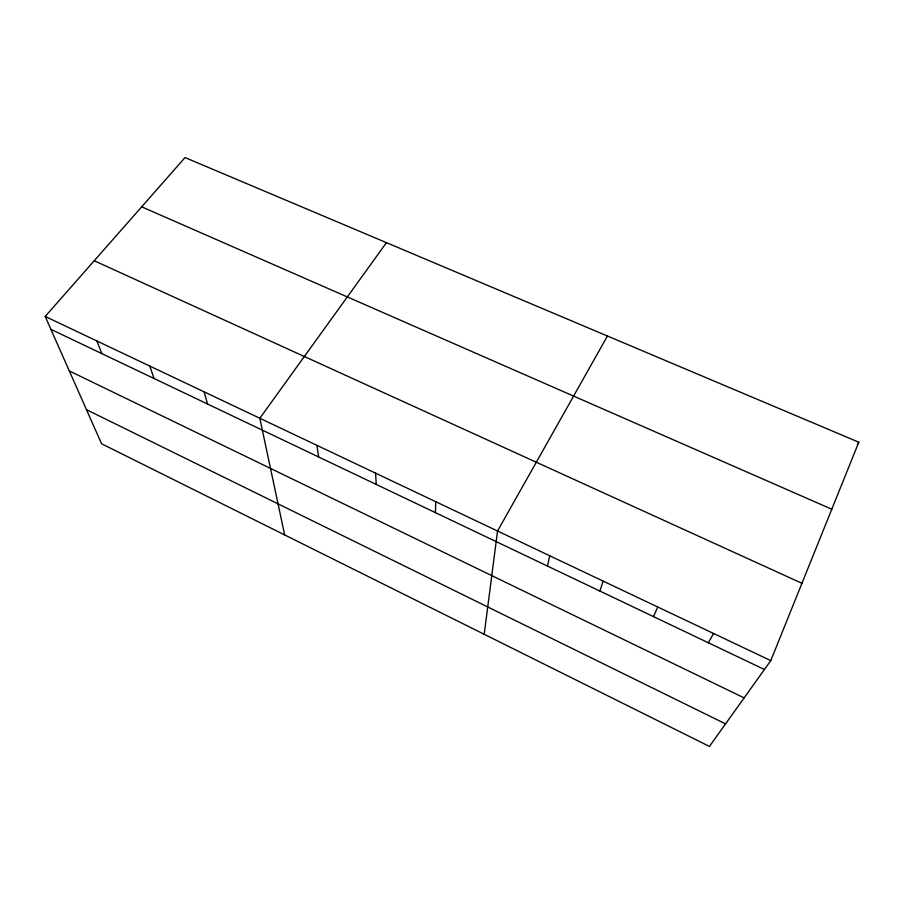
<?xml version="1.0" encoding="UTF-8"?>
<svg xmlns="http://www.w3.org/2000/svg" width="904" height="904" viewBox="0 0 904 904"><rect width="100%" height="100%" fill="white"/><g stroke="black" fill="none" stroke-linecap="round" stroke-linejoin="round"><path stroke-width="1.36" d="M435.423 512.647L435.739 501.709M484.205 634.28L497.539 531.021L607.443 336.017M547.462 566.062L549.734 555.779M599.894 591.058L603.115 581.091M770.784 660.621L858.8 442.203L185.037 157.567L45.2 316.457L101.576 443.762L709.448 746.433L770.784 660.621L45.2 316.457M653.502 616.618L657.728 607.002M708.34 642.755L713.595 633.501M857.376 444.508L858.8 442.203M386.449 242.645L259.821 418.258L284.67 534.931M141.679 206.824L831.793 509.223M94.231 260.748L801.95 583.295M50.906 329.338L764.434 669.502M69.337 370.956L744.139 697.899M86.479 409.67L725.562 723.889M96.875 340.966L101.847 353.622M149.838 366.097L154.03 378.505M204.134 391.85L207.524 403.998M316.942 445.356L318.581 456.949M375.567 473.165L376.245 484.442"/></g></svg>
